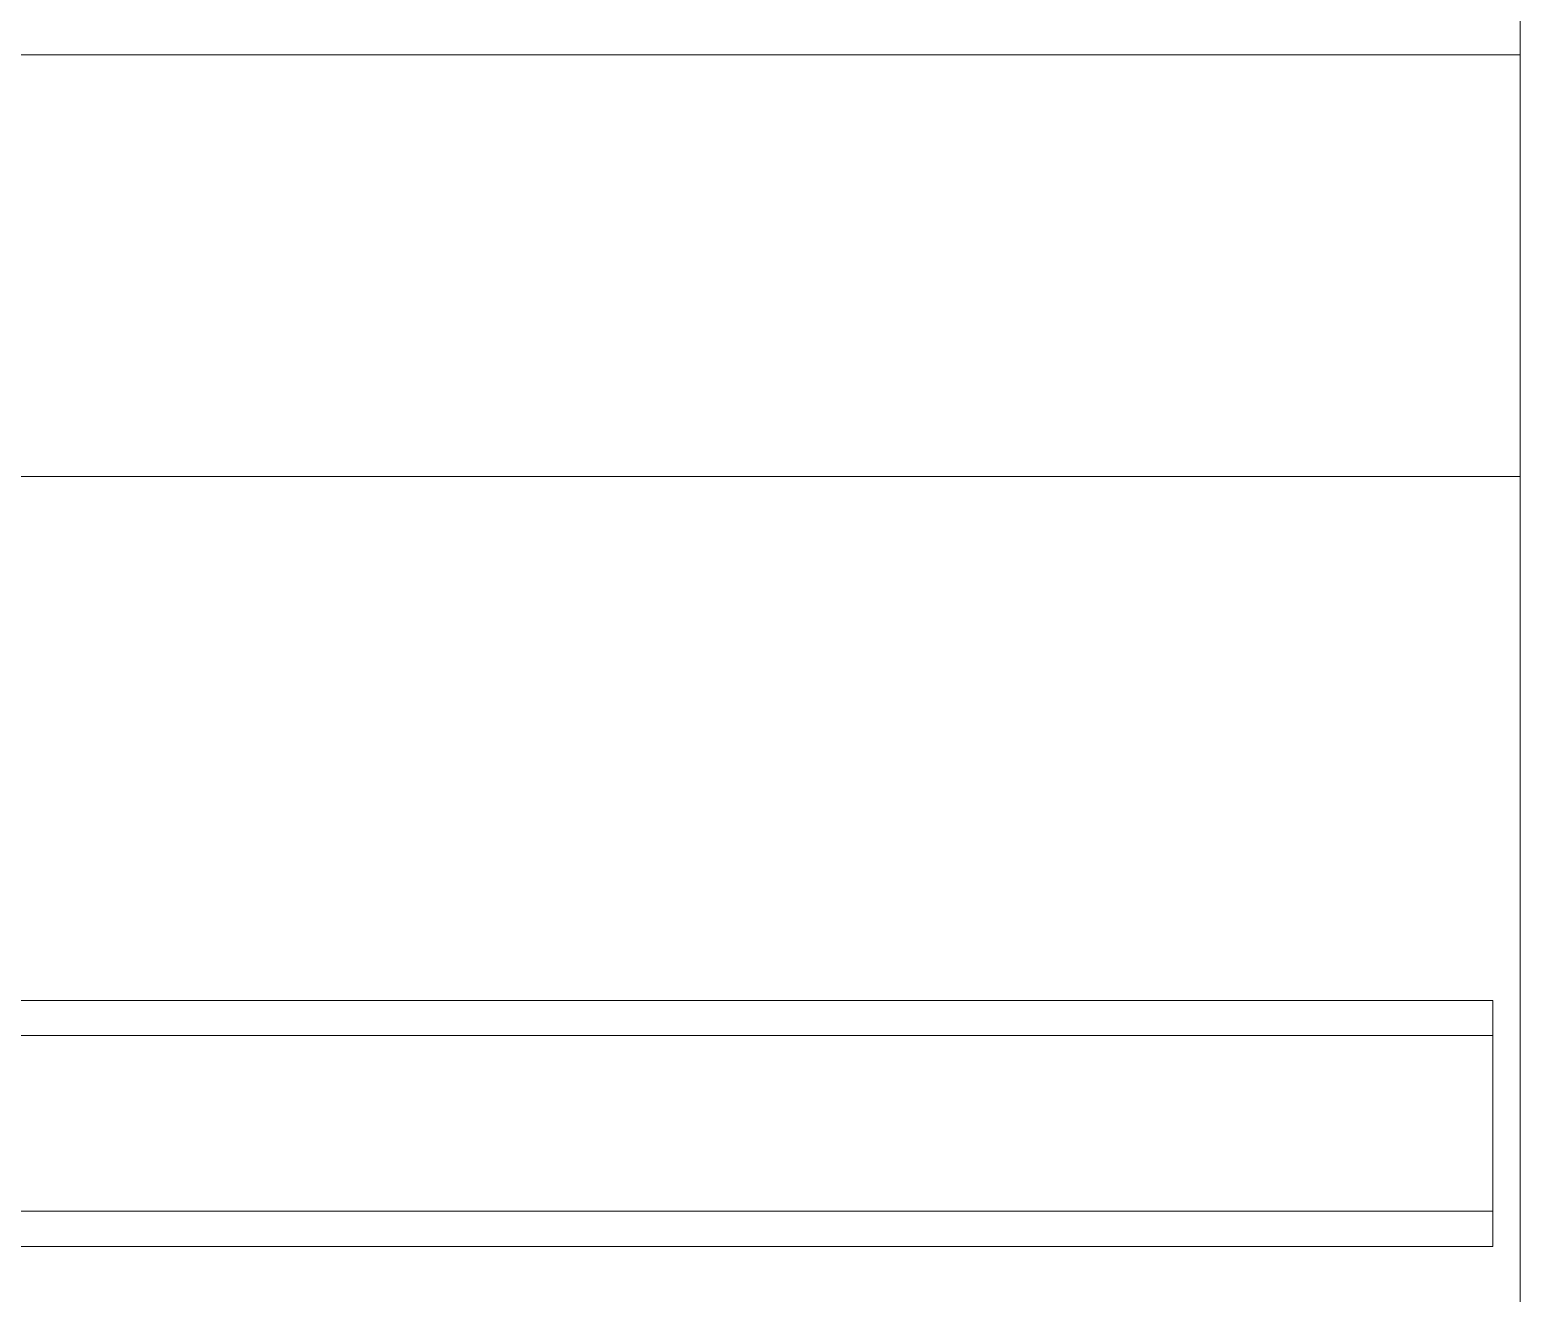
# Model space of a CAD drawing. Header units: millimetres. Extents: x 4134 to 7422, y 1400 to 3585.
# Drawn here: x 6281.5 to 6493.4, y 2044.6 to 2224.3 of the extents above; entities that cross this region are included whole.
import ezdxf

# ---------------------------------------------------------------- set-up
doc = ezdxf.new("R2010")
doc.units = ezdxf.units.MM
doc.layers.add('002-PI-Kabelska kanalica', color=150, linetype='Continuous')

# ---------------------------------------------------------------- blocks, each defined once
blk = doc.blocks.new('*U530')
at = {"layer": '002-PI-Kabelska kanalica', "color": 0, "linetype": 'ByBlock', "lineweight": 0}
blk.add_line((60, -100), (60, 1285), dxfattribs=at)
blk = doc.blocks.new('*U522')
at = {"layer": '002-PI-Kabelska kanalica', "color": 0, "linetype": 'ByBlock', "lineweight": 0}
for p, q in [((-20, 515), (40, 515)), ((-20, -100), (-20, 515)), ((40, -100), (40, 515))]:
    blk.add_line(p, q, dxfattribs=at)

msp = doc.modelspace()

# ---------------------------------------------------------------- linework, layer by layer
at = {"layer": '002-PI-Kabelska kanalica', "color": 0, "linetype": 'ByBlock', "lineweight": 0, "ltscale": 0.25}
for points in [[(6133.748, 2086.268), (6482.913, 2086.268)], [(6482.913, 2081.268), (6489.572, 2081.268), (6489.572, 2086.268), (6489.572, 2051.268)], [(6482.913, 2086.268), (6489.572, 2086.268)], [(6482.913, 2086.268), (6489.572, 2086.268)], [(6482.913, 2081.268), (6489.572, 2081.268), (6489.572, 2086.268), (6489.572, 2051.268), (6482.913, 2051.268)], [(6133.748, 2081.268), (6482.913, 2081.268)], [(6133.723, 2056.268), (6482.913, 2056.268)], [(6482.913, 2056.268), (6489.572, 2056.268)], [(6482.913, 2051.268), (6133.723, 2051.268)]]:
    msp.add_lwpolyline(points, dxfattribs=at)

# ---------------------------------------------------------------- block references
at = {"layer": '002-PI-Kabelska kanalica', "color": 0, "linetype": 'ByBlock', "lineweight": 0}
for name, p, rotation in [('*U530', (6553.448, 3020.778), 180), ('*U522', (5978.448, 2200.768), 270)]:
    msp.add_blockref(name, p, dxfattribs=dict(at, rotation=rotation))

doc.saveas('drawing.dxf')
